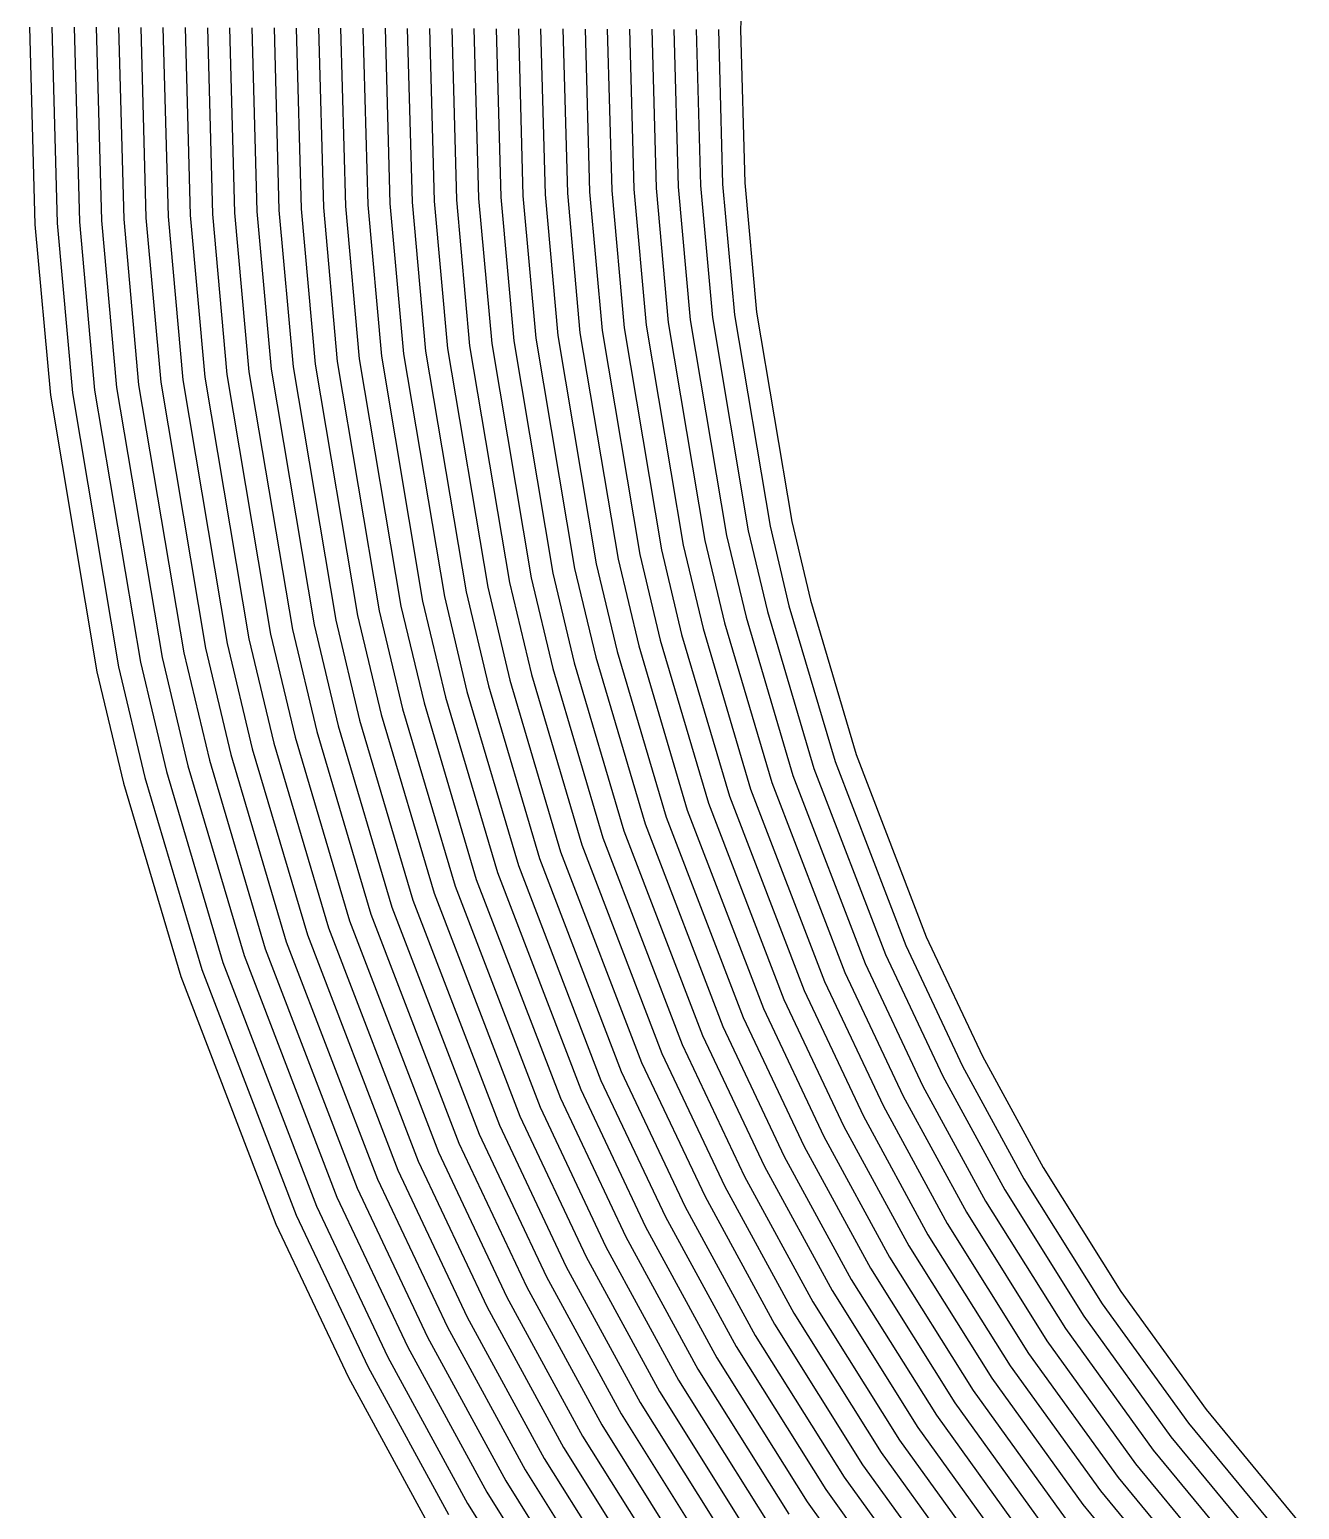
# Model space of a CAD drawing. Header units: metres. Extents: x -19 to 19, y -19.6 to 19.6.
# Drawn here: x -18.982 to -17.267, y -7.215 to -5.217 of the extents above; entities that cross this region are included whole.
import ezdxf

# ---------------------------------------------------------------- set-up
doc = ezdxf.new("R2010")
doc.units = ezdxf.units.M

msp = doc.modelspace()

# ---------------------------------------------------------------- linework, layer by layer
for p, q in [((-18.015767, -5.048474, 0.585988), (-18.0216, -5.216824, 0.579401)), ((-18.982053, -5.213302, 0.579585), (-18.974776, -5.479925, 0.568736)), ((-18.952039, -5.213412, 0.579579), (-18.944813, -5.478169, 0.568807)), ((-18.922025, -5.213522, 0.579573), (-18.91485, -5.476412, 0.568878)), ((-18.89201, -5.213632, 0.579567), (-18.884886, -5.474656, 0.568949)), ((-18.861996, -5.213742, 0.579562), (-18.854923, -5.4729, 0.56902)), ((-18.831982, -5.213852, 0.579556), (-18.82496, -5.471144, 0.569091)), ((-18.801968, -5.213962, 0.57955), (-18.794997, -5.469387, 0.569162)), ((-18.771954, -5.214072, 0.579544), (-18.765033, -5.467631, 0.569233)), ((-18.74194, -5.214182, 0.579539), (-18.73507, -5.465875, 0.569304)), ((-18.711925, -5.214292, 0.579533), (-18.705107, -5.464119, 0.569375)), ((-18.681911, -5.214402, 0.579527), (-18.675144, -5.462362, 0.569446)), ((-18.651897, -5.214512, 0.579521), (-18.645181, -5.460606, 0.569517)), ((-18.621883, -5.214622, 0.579516), (-18.615217, -5.45885, 0.569588)), ((-18.591869, -5.214733, 0.57951), (-18.585254, -5.457093, 0.569659)), ((-18.561855, -5.214843, 0.579504), (-18.555291, -5.455337, 0.56973)), ((-18.531841, -5.214953, 0.579498), (-18.525328, -5.453581, 0.569801)), ((-18.501826, -5.215063, 0.579493), (-18.495364, -5.451825, 0.569872)), ((-18.471812, -5.215173, 0.579487), (-18.465401, -5.450068, 0.569942)), ((-18.441798, -5.215283, 0.579481), (-18.435438, -5.448312, 0.570013)), ((-18.411784, -5.215393, 0.579475), (-18.405475, -5.446556, 0.570084)), ((-18.38177, -5.215503, 0.57947), (-18.375512, -5.4448, 0.570155)), ((-18.351756, -5.215613, 0.579464), (-18.345548, -5.443043, 0.570226)), ((-18.321741, -5.215723, 0.579458), (-18.315585, -5.441287, 0.570297)), ((-18.291727, -5.215833, 0.579452), (-18.285622, -5.439531, 0.570368)), ((-18.261713, -5.215943, 0.579447), (-18.255659, -5.437774, 0.570439)), ((-18.231699, -5.216053, 0.579441), (-18.225695, -5.436018, 0.57051)), ((-18.201685, -5.216164, 0.579435), (-18.195732, -5.434262, 0.570581)), ((-18.171671, -5.216274, 0.579429), (-18.165769, -5.432506, 0.570652)), ((-18.141656, -5.216384, 0.579424), (-18.135806, -5.430749, 0.570723)), ((-18.111642, -5.216494, 0.579418), (-18.105843, -5.428993, 0.570794)), ((-18.081628, -5.216604, 0.579412), (-18.075879, -5.427237, 0.570865)), ((-18.051614, -5.216714, 0.579406), (-18.045916, -5.42548, 0.570936)), ((-18.0216, -5.216824, 0.579401), (-18.015953, -5.423724, 0.571007)), ((-18.225695, -5.436018, 0.57051), (-18.20882, -5.623008, 0.56264)), ((-18.195732, -5.434262, 0.570581), (-18.179014, -5.619502, 0.562787)), ((-18.165769, -5.432506, 0.570652), (-18.149209, -5.615996, 0.562934)), ((-18.135806, -5.430749, 0.570723), (-18.119404, -5.61249, 0.563081)), ((-18.105843, -5.428993, 0.570794), (-18.089599, -5.608984, 0.563228)), ((-18.075879, -5.427237, 0.570865), (-18.059793, -5.605478, 0.563375)), ((-18.045916, -5.42548, 0.570936), (-18.029988, -5.601972, 0.563522)), ((-18.015953, -5.423724, 0.571007), (-18.000183, -5.598466, 0.56367)), ((-18.555291, -5.455337, 0.56973), (-18.536678, -5.661575, 0.561021)), ((-18.525328, -5.453581, 0.569801), (-18.506873, -5.658069, 0.561168)), ((-18.495364, -5.451825, 0.569872), (-18.477067, -5.654563, 0.561315)), ((-18.465401, -5.450068, 0.569942), (-18.447262, -5.651057, 0.561463)), ((-18.435438, -5.448312, 0.570013), (-18.417457, -5.64755, 0.56161)), ((-18.405475, -5.446556, 0.570084), (-18.387652, -5.644044, 0.561757)), ((-18.375512, -5.4448, 0.570155), (-18.357846, -5.640538, 0.561904)), ((-18.345548, -5.443043, 0.570226), (-18.328041, -5.637032, 0.562051)), ((-18.315585, -5.441287, 0.570297), (-18.298236, -5.633526, 0.562198)), ((-18.285622, -5.439531, 0.570368), (-18.26843, -5.63002, 0.562345)), ((-18.255659, -5.437774, 0.570439), (-18.238625, -5.626514, 0.562493)), ((-18.91485, -5.476412, 0.568878), (-18.894341, -5.703648, 0.559256)), ((-18.884886, -5.474656, 0.568949), (-18.864536, -5.700141, 0.559403)), ((-18.854923, -5.4729, 0.56902), (-18.834731, -5.696635, 0.55955)), ((-18.82496, -5.471144, 0.569091), (-18.804926, -5.693129, 0.559697)), ((-18.794997, -5.469387, 0.569162), (-18.77512, -5.689623, 0.559844)), ((-18.765033, -5.467631, 0.569233), (-18.745315, -5.686117, 0.559991)), ((-18.73507, -5.465875, 0.569304), (-18.71551, -5.682611, 0.560138)), ((-18.705107, -5.464119, 0.569375), (-18.685704, -5.679105, 0.560286)), ((-18.675144, -5.462362, 0.569446), (-18.655899, -5.675599, 0.560433)), ((-18.645181, -5.460606, 0.569517), (-18.626094, -5.672093, 0.56058)), ((-18.615217, -5.45885, 0.569588), (-18.596289, -5.668587, 0.560727)), ((-18.585254, -5.457093, 0.569659), (-18.566483, -5.665081, 0.560874)), ((-18.974776, -5.479925, 0.568736), (-18.953952, -5.71066, 0.558961)), ((-18.944813, -5.478169, 0.568807), (-18.924147, -5.707154, 0.559109)), ((-18.149209, -5.615996, 0.562934), (-18.099198, -5.912959, 0.55002)), ((-18.119404, -5.61249, 0.563081), (-18.069869, -5.906624, 0.550303)), ((-18.089599, -5.608984, 0.563228), (-18.040541, -5.900289, 0.550585)), ((-18.059793, -5.605478, 0.563375), (-18.011212, -5.893954, 0.550868)), ((-18.029988, -5.601972, 0.563522), (-17.981883, -5.887619, 0.55115)), ((-18.000183, -5.598466, 0.56367), (-17.952554, -5.881284, 0.551433)), ((-18.298236, -5.633526, 0.562198), (-18.245842, -5.944633, 0.548608)), ((-18.26843, -5.63002, 0.562345), (-18.216514, -5.938298, 0.54889)), ((-18.238625, -5.626514, 0.562493), (-18.187185, -5.931963, 0.549173)), ((-18.20882, -5.623008, 0.56264), (-18.157856, -5.925628, 0.549455)), ((-18.179014, -5.619502, 0.562787), (-18.128527, -5.919293, 0.549738)), ((-18.477067, -5.654563, 0.561315), (-18.421815, -5.982642, 0.546912)), ((-18.447262, -5.651057, 0.561463), (-18.392486, -5.976307, 0.547195)), ((-18.417457, -5.64755, 0.56161), (-18.363158, -5.969973, 0.547477)), ((-18.387652, -5.644044, 0.561757), (-18.333829, -5.963638, 0.54776)), ((-18.357846, -5.640538, 0.561904), (-18.3045, -5.957303, 0.548042)), ((-18.328041, -5.637032, 0.562051), (-18.275171, -5.950968, 0.548325)), ((-18.655899, -5.675599, 0.560433), (-18.597788, -6.020652, 0.545217)), ((-18.626094, -5.672093, 0.56058), (-18.568459, -6.014317, 0.5455)), ((-18.596289, -5.668587, 0.560727), (-18.539131, -6.007982, 0.545782)), ((-18.566483, -5.665081, 0.560874), (-18.509802, -6.001647, 0.546065)), ((-18.536678, -5.661575, 0.561021), (-18.480473, -5.995312, 0.546347)), ((-18.506873, -5.658069, 0.561168), (-18.451144, -5.988977, 0.54663)), ((-18.804926, -5.693129, 0.559697), (-18.744432, -6.052326, 0.543804)), ((-18.77512, -5.689623, 0.559844), (-18.715104, -6.045991, 0.544087)), ((-18.745315, -5.686117, 0.559991), (-18.685775, -6.039656, 0.544369)), ((-18.71551, -5.682611, 0.560138), (-18.656446, -6.033321, 0.544652)), ((-18.685704, -5.679105, 0.560286), (-18.627117, -6.026986, 0.544934)), ((-18.953952, -5.71066, 0.558961), (-18.891077, -6.084, 0.542391)), ((-18.924147, -5.707154, 0.559109), (-18.861748, -6.077665, 0.542674)), ((-18.894341, -5.703648, 0.559256), (-18.832419, -6.071331, 0.542957)), ((-18.864536, -5.700141, 0.559403), (-18.80309, -6.064996, 0.543239)), ((-18.834731, -5.696635, 0.55955), (-18.773761, -6.058661, 0.543522)), ((-18.011212, -5.893954, 0.550868), (-17.985299, -6.002664, 0.546009)), ((-17.981883, -5.887619, 0.55115), (-17.956302, -5.994938, 0.546361)), ((-17.952554, -5.881284, 0.551433), (-17.927305, -5.987213, 0.546713)), ((-18.099198, -5.912959, 0.55002), (-18.072291, -6.02584, 0.544953)), ((-18.069869, -5.906624, 0.550303), (-18.043294, -6.018114, 0.545305)), ((-18.040541, -5.900289, 0.550585), (-18.014297, -6.010389, 0.545657)), ((-18.187185, -5.931963, 0.549173), (-18.159283, -6.049016, 0.543897)), ((-18.157856, -5.925628, 0.549455), (-18.130286, -6.04129, 0.544249)), ((-18.128527, -5.919293, 0.549738), (-18.101289, -6.033565, 0.544601)), ((-18.275171, -5.950968, 0.548325), (-18.246275, -6.072192, 0.542841)), ((-18.245842, -5.944633, 0.548608), (-18.217278, -6.064467, 0.543193)), ((-18.216514, -5.938298, 0.54889), (-18.188281, -6.056741, 0.543545)), ((-18.363158, -5.969973, 0.547477), (-18.333267, -6.095368, 0.541785)), ((-18.333829, -5.963638, 0.54776), (-18.30427, -6.087643, 0.542137)), ((-18.3045, -5.957303, 0.548042), (-18.275273, -6.079917, 0.542489)), ((-18.480473, -5.995312, 0.546347), (-18.449257, -6.126269, 0.540378)), ((-18.451144, -5.988977, 0.54663), (-18.420259, -6.118544, 0.54073)), ((-18.421815, -5.982642, 0.546912), (-18.391262, -6.110819, 0.541082)), ((-18.392486, -5.976307, 0.547195), (-18.362265, -6.103093, 0.541433)), ((-17.956302, -5.994938, 0.546361), (-17.894, -6.20543, 0.536729)), ((-17.927305, -5.987213, 0.546713), (-17.865487, -6.196071, 0.53717)), ((-18.568459, -6.014317, 0.5455), (-18.536248, -6.149445, 0.539322)), ((-18.539131, -6.007982, 0.545782), (-18.507251, -6.14172, 0.539674)), ((-18.509802, -6.001647, 0.546065), (-18.478254, -6.133995, 0.540026)), ((-18.014297, -6.010389, 0.545657), (-17.951027, -6.224149, 0.535846)), ((-17.985299, -6.002664, 0.546009), (-17.922514, -6.21479, 0.536287)), ((-18.656446, -6.033321, 0.544652), (-18.62324, -6.172622, 0.538266)), ((-18.627117, -6.026986, 0.544934), (-18.594243, -6.164896, 0.538618)), ((-18.597788, -6.020652, 0.545217), (-18.565246, -6.157171, 0.53897)), ((-18.101289, -6.033565, 0.544601), (-18.036567, -6.252227, 0.534521)), ((-18.072291, -6.02584, 0.544953), (-18.008054, -6.242868, 0.534963)), ((-18.043294, -6.018114, 0.545305), (-17.97954, -6.233509, 0.535404)), ((-18.744432, -6.052326, 0.543804), (-18.710232, -6.195798, 0.53721)), ((-18.715104, -6.045991, 0.544087), (-18.681235, -6.188072, 0.537562)), ((-18.685775, -6.039656, 0.544369), (-18.652238, -6.180347, 0.537914)), ((-18.159283, -6.049016, 0.543897), (-18.093594, -6.270946, 0.533638)), ((-18.130286, -6.04129, 0.544249), (-18.065081, -6.261587, 0.53408)), ((-18.832419, -6.071331, 0.542957), (-18.797224, -6.218974, 0.536154)), ((-18.80309, -6.064996, 0.543239), (-18.768227, -6.211248, 0.536506)), ((-18.773761, -6.058661, 0.543522), (-18.73923, -6.203523, 0.536858)), ((-18.246275, -6.072192, 0.542841), (-18.179135, -6.299025, 0.532314)), ((-18.217278, -6.064467, 0.543193), (-18.150621, -6.289665, 0.532755)), ((-18.188281, -6.056741, 0.543545), (-18.122108, -6.280306, 0.533197)), ((-18.891077, -6.084, 0.542391), (-18.855219, -6.234424, 0.53545)), ((-18.861748, -6.077665, 0.542674), (-18.826222, -6.226699, 0.535802)), ((-18.333267, -6.095368, 0.541785), (-18.264675, -6.327103, 0.530989)), ((-18.30427, -6.087643, 0.542137), (-18.236162, -6.317744, 0.531431)), ((-18.275273, -6.079917, 0.542489), (-18.207648, -6.308384, 0.531872)), ((-18.391262, -6.110819, 0.541082), (-18.321702, -6.345822, 0.530106)), ((-18.362265, -6.103093, 0.541433), (-18.293188, -6.336463, 0.530548)), ((-18.478254, -6.133995, 0.540026), (-18.407242, -6.3739, 0.528782)), ((-18.449257, -6.126269, 0.540378), (-18.378729, -6.364541, 0.529223)), ((-18.420259, -6.118544, 0.54073), (-18.350215, -6.355181, 0.529665)), ((-18.536248, -6.149445, 0.539322), (-18.464269, -6.392619, 0.527899)), ((-18.507251, -6.14172, 0.539674), (-18.435756, -6.38326, 0.52834)), ((-18.62324, -6.172622, 0.538266), (-18.549809, -6.420698, 0.526574)), ((-18.594243, -6.164896, 0.538618), (-18.521296, -6.411338, 0.527016)), ((-18.565246, -6.157171, 0.53897), (-18.492783, -6.401979, 0.527457)), ((-18.710232, -6.195798, 0.53721), (-18.63535, -6.448776, 0.52525)), ((-18.681235, -6.188072, 0.537562), (-18.606836, -6.439417, 0.525691)), ((-18.652238, -6.180347, 0.537914), (-18.578323, -6.430057, 0.526133)), ((-18.768227, -6.211248, 0.536506), (-18.692377, -6.467495, 0.524367)), ((-18.73923, -6.203523, 0.536858), (-18.663863, -6.458135, 0.524808)), ((-17.922514, -6.21479, 0.536287), (-17.826016, -6.466173, 0.524322)), ((-17.894, -6.20543, 0.536729), (-17.798575, -6.454044, 0.524936)), ((-17.865487, -6.196071, 0.53717), (-17.771133, -6.441914, 0.52555)), ((-18.855219, -6.234424, 0.53545), (-18.777917, -6.495573, 0.523042)), ((-18.826222, -6.226699, 0.535802), (-18.749404, -6.486214, 0.523484)), ((-18.797224, -6.218974, 0.536154), (-18.72089, -6.476854, 0.523925)), ((-17.97954, -6.233509, 0.535404), (-17.880899, -6.490431, 0.523109)), ((-17.951027, -6.224149, 0.535846), (-17.853457, -6.478302, 0.523708)), ((-18.036567, -6.252227, 0.534521), (-17.935781, -6.514692, 0.521921)), ((-18.008054, -6.242868, 0.534963), (-17.90834, -6.502562, 0.522515)), ((-18.093594, -6.270946, 0.533638), (-17.990664, -6.538952, 0.520733)), ((-18.065081, -6.261587, 0.53408), (-17.963223, -6.526822, 0.521327)), ((-18.150621, -6.289665, 0.532755), (-18.045547, -6.563212, 0.519545)), ((-18.122108, -6.280306, 0.533197), (-18.018106, -6.551082, 0.520139)), ((-18.207648, -6.308384, 0.531872), (-18.10043, -6.587472, 0.518357)), ((-18.179135, -6.299025, 0.532314), (-18.072988, -6.575342, 0.518951)), ((-18.264675, -6.327103, 0.530989), (-18.155312, -6.611732, 0.517169)), ((-18.236162, -6.317744, 0.531431), (-18.127871, -6.599602, 0.517763)), ((-18.350215, -6.355181, 0.529665), (-18.237637, -6.648122, 0.515387)), ((-18.321702, -6.345822, 0.530106), (-18.210195, -6.635992, 0.515981)), ((-18.293188, -6.336463, 0.530548), (-18.182754, -6.623862, 0.516575)), ((-18.407242, -6.3739, 0.528782), (-18.292519, -6.672382, 0.514199)), ((-18.378729, -6.364541, 0.529223), (-18.265078, -6.660252, 0.514793)), ((-18.464269, -6.392619, 0.527899), (-18.347402, -6.696642, 0.51301)), ((-18.435756, -6.38326, 0.52834), (-18.319961, -6.684512, 0.513604)), ((-18.521296, -6.411338, 0.527016), (-18.402285, -6.720902, 0.511822)), ((-18.492783, -6.401979, 0.527457), (-18.374843, -6.708772, 0.512416)), ((-18.578323, -6.430057, 0.526133), (-18.457168, -6.745162, 0.510634)), ((-18.549809, -6.420698, 0.526574), (-18.429726, -6.733032, 0.511228)), ((-18.63535, -6.448776, 0.52525), (-18.51205, -6.769423, 0.509446)), ((-18.606836, -6.439417, 0.525691), (-18.484609, -6.757293, 0.51004)), ((-17.798575, -6.454044, 0.524936), (-17.72174, -6.616767, 0.517035)), ((-17.771133, -6.441914, 0.52555), (-17.694974, -6.603207, 0.517719)), ((-18.692377, -6.467495, 0.524367), (-18.566933, -6.793683, 0.508258)), ((-18.663863, -6.458135, 0.524808), (-18.539492, -6.781553, 0.508852)), ((-17.826016, -6.466173, 0.524322), (-17.748506, -6.630327, 0.516352)), ((-18.777917, -6.495573, 0.523042), (-18.649257, -6.830073, 0.506476)), ((-18.749404, -6.486214, 0.523484), (-18.621816, -6.817943, 0.50707)), ((-18.72089, -6.476854, 0.523925), (-18.594374, -6.805813, 0.507664)), ((-17.880899, -6.490431, 0.523109), (-17.802037, -6.657447, 0.514985)), ((-17.853457, -6.478302, 0.523708), (-17.775272, -6.643887, 0.515669)), ((-17.935781, -6.514692, 0.521921), (-17.855569, -6.684566, 0.513618)), ((-17.90834, -6.502562, 0.522515), (-17.828803, -6.671006, 0.514302)), ((-17.963223, -6.526822, 0.521327), (-17.882335, -6.698126, 0.512935)), ((-18.018106, -6.551082, 0.520139), (-17.935866, -6.725246, 0.511568)), ((-17.990664, -6.538952, 0.520733), (-17.909101, -6.711686, 0.512251)), ((-18.072988, -6.575342, 0.518951), (-17.989398, -6.752365, 0.510201)), ((-18.045547, -6.563212, 0.519545), (-17.962632, -6.738805, 0.510885)), ((-18.10043, -6.587472, 0.518357), (-18.016164, -6.765925, 0.509518)), ((-18.155312, -6.611732, 0.517169), (-18.069696, -6.793045, 0.508151)), ((-18.127871, -6.599602, 0.517763), (-18.04293, -6.779485, 0.508834)), ((-17.694974, -6.603207, 0.517719), (-17.613021, -6.75369, 0.510255)), ((-18.182754, -6.623862, 0.516575), (-18.096461, -6.806604, 0.507467)), ((-17.748506, -6.630327, 0.516352), (-17.664852, -6.783931, 0.508694)), ((-17.72174, -6.616767, 0.517035), (-17.638936, -6.76881, 0.509474)), ((-18.237637, -6.648122, 0.515387), (-18.149993, -6.833724, 0.506101)), ((-18.210195, -6.635992, 0.515981), (-18.123227, -6.820164, 0.506784)), ((-17.775272, -6.643887, 0.515669), (-17.690767, -6.799051, 0.507914)), ((-18.292519, -6.672382, 0.514199), (-18.203525, -6.860844, 0.504734)), ((-18.265078, -6.660252, 0.514793), (-18.176759, -6.847284, 0.505417)), ((-17.828803, -6.671006, 0.514302), (-17.742597, -6.829293, 0.506353)), ((-17.802037, -6.657447, 0.514985), (-17.716682, -6.814172, 0.507133)), ((-18.319961, -6.684512, 0.513604), (-18.23029, -6.874403, 0.50405)), ((-17.855569, -6.684566, 0.513618), (-17.768513, -6.844413, 0.505573)), ((-18.374843, -6.708772, 0.512416), (-18.283822, -6.901523, 0.502683)), ((-18.347402, -6.696642, 0.51301), (-18.257056, -6.887963, 0.503367)), ((-17.909101, -6.711686, 0.512251), (-17.820343, -6.874654, 0.504012)), ((-17.882335, -6.698126, 0.512935), (-17.794428, -6.859534, 0.504793)), ((-18.429726, -6.733032, 0.511228), (-18.337354, -6.928643, 0.501317)), ((-18.402285, -6.720902, 0.511822), (-18.310588, -6.915083, 0.502)), ((-17.935866, -6.725246, 0.511568), (-17.846259, -6.889775, 0.503232)), ((-18.457168, -6.745162, 0.510634), (-18.364119, -6.942202, 0.500633)), ((-17.989398, -6.752365, 0.510201), (-17.898089, -6.920016, 0.501671)), ((-17.962632, -6.738805, 0.510885), (-17.872174, -6.904896, 0.502452)), ((-17.613021, -6.75369, 0.510255), (-17.508088, -6.921098, 0.501785)), ((-18.51205, -6.769423, 0.509446), (-18.417651, -6.969322, 0.499266)), ((-18.484609, -6.757293, 0.51004), (-18.390885, -6.955762, 0.49995)), ((-18.016164, -6.765925, 0.509518), (-17.924004, -6.935137, 0.500891)), ((-17.638936, -6.76881, 0.509474), (-17.532999, -6.93782, 0.5009)), ((-18.566933, -6.793683, 0.508258), (-18.471183, -6.996441, 0.497899)), ((-18.539492, -6.781553, 0.508852), (-18.444417, -6.982882, 0.498583)), ((-18.069696, -6.793045, 0.508151), (-17.975835, -6.965378, 0.49933)), ((-18.04293, -6.779485, 0.508834), (-17.94992, -6.950257, 0.500111)), ((-17.664852, -6.783931, 0.508694), (-17.557909, -6.954543, 0.500014)), ((-18.594374, -6.805813, 0.507664), (-18.497949, -7.010001, 0.497216)), ((-18.096461, -6.806604, 0.507467), (-18.00175, -6.980498, 0.49855)), ((-17.716682, -6.814172, 0.507133), (-17.60773, -6.987988, 0.498243)), ((-17.690767, -6.799051, 0.507914), (-17.582819, -6.971265, 0.499129)), ((-18.649257, -6.830073, 0.506476), (-18.55148, -7.037121, 0.495849)), ((-18.621816, -6.817943, 0.50707), (-18.524714, -7.023561, 0.496532)), ((-18.149993, -6.833724, 0.506101), (-18.053581, -7.01074, 0.49699)), ((-18.123227, -6.820164, 0.506784), (-18.027665, -6.995619, 0.49777)), ((-17.742597, -6.829293, 0.506353), (-17.63264, -7.004711, 0.497358)), ((-18.176759, -6.847284, 0.505417), (-18.079496, -7.02586, 0.496209)), ((-17.768513, -6.844413, 0.505573), (-17.65755, -7.021433, 0.496472)), ((-18.23029, -6.874403, 0.50405), (-18.131326, -7.056101, 0.494649)), ((-18.203525, -6.860844, 0.504734), (-18.105411, -7.040981, 0.495429)), ((-17.820343, -6.874654, 0.504012), (-17.707371, -7.054878, 0.494702)), ((-17.794428, -6.859534, 0.504793), (-17.682461, -7.038156, 0.495587)), ((-18.257056, -6.887963, 0.503367), (-18.157242, -7.071222, 0.493868)), ((-17.846259, -6.889775, 0.503232), (-17.732281, -7.071601, 0.493816)), ((-18.310588, -6.915083, 0.502), (-18.209072, -7.101463, 0.492308)), ((-18.283822, -6.901523, 0.502683), (-18.183157, -7.086343, 0.493088)), ((-17.872174, -6.904896, 0.502452), (-17.757192, -7.088323, 0.492931)), ((-18.337354, -6.928643, 0.501317), (-18.234987, -7.116584, 0.491527)), ((-17.924004, -6.935137, 0.500891), (-17.807012, -7.121768, 0.49116)), ((-17.898089, -6.920016, 0.501671), (-17.782102, -7.105046, 0.492045)), ((-17.508088, -6.921098, 0.501785), (-17.392945, -7.08068, 0.493509)), ((-18.364119, -6.942202, 0.500633), (-18.260903, -7.131704, 0.490747)), ((-17.94992, -6.950257, 0.500111), (-17.831923, -7.138491, 0.490274)), ((-17.557909, -6.954543, 0.500014), (-17.440477, -7.117295, 0.491525)), ((-17.532999, -6.93782, 0.5009), (-17.416711, -7.098988, 0.492517)), ((-18.417651, -6.969322, 0.499266), (-18.312733, -7.161946, 0.489187)), ((-18.390885, -6.955762, 0.49995), (-18.286818, -7.146825, 0.489967)), ((-17.975835, -6.965378, 0.49933), (-17.856833, -7.155214, 0.489389)), ((-17.582819, -6.971265, 0.499129), (-17.464243, -7.135603, 0.490533)), ((-18.444417, -6.982882, 0.498583), (-18.338649, -7.177066, 0.488406)), ((-18.00175, -6.980498, 0.49855), (-17.881743, -7.171936, 0.488503)), ((-17.60773, -6.987988, 0.498243), (-17.488008, -7.153911, 0.489541)), ((-18.497949, -7.010001, 0.497216), (-18.390479, -7.207307, 0.486846)), ((-18.471183, -6.996441, 0.497899), (-18.364564, -7.192187, 0.487626)), ((-18.053581, -7.01074, 0.49699), (-17.931564, -7.205381, 0.486733)), ((-18.027665, -6.995619, 0.49777), (-17.906654, -7.188659, 0.487618)), ((-17.63264, -7.004711, 0.497358), (-17.511774, -7.172218, 0.488549)), ((-18.524714, -7.023561, 0.496532), (-18.416394, -7.222428, 0.486065)), ((-18.079496, -7.02586, 0.496209), (-17.956474, -7.222104, 0.485847)), ((-17.65755, -7.021433, 0.496472), (-17.53554, -7.190526, 0.487557)), ((-18.55148, -7.037121, 0.495849), (-18.44231, -7.237548, 0.485285)), ((-18.105411, -7.040981, 0.495429), (-17.981385, -7.238826, 0.484962)), ((-17.707371, -7.054878, 0.494702), (-17.583071, -7.227141, 0.485573)), ((-17.682461, -7.038156, 0.495587), (-17.559306, -7.208833, 0.486565)), ((-18.157242, -7.071222, 0.493868), (-18.031205, -7.272272, 0.483191)), ((-18.131326, -7.056101, 0.494649), (-18.006295, -7.255549, 0.484076)), ((-17.732281, -7.071601, 0.493816), (-17.606837, -7.245449, 0.484581)), ((-18.183157, -7.086343, 0.493088), (-18.056116, -7.288994, 0.482305)), ((-17.757192, -7.088323, 0.492931), (-17.630603, -7.263756, 0.48359)), ((-17.392945, -7.08068, 0.493509), (-17.266772, -7.233403, 0.485433)), ((-18.209072, -7.101463, 0.492308), (-18.081026, -7.305717, 0.48142)), ((-17.782102, -7.105046, 0.492045), (-17.654369, -7.282064, 0.482598)), ((-17.416711, -7.098988, 0.492517), (-17.289289, -7.25322, 0.484335)), ((-18.260903, -7.131704, 0.490747), (-18.130847, -7.339162, 0.479649)), ((-18.234987, -7.116584, 0.491527), (-18.105936, -7.322439, 0.480534)), ((-17.807012, -7.121768, 0.49116), (-17.678134, -7.300371, 0.481606)), ((-17.440477, -7.117295, 0.491525), (-17.311806, -7.273038, 0.483238)), ((-18.286818, -7.146825, 0.489967), (-18.155757, -7.355884, 0.478764)), ((-17.856833, -7.155214, 0.489389), (-17.725666, -7.336987, 0.479622)), ((-17.831923, -7.138491, 0.490274), (-17.7019, -7.318679, 0.480614)), ((-17.488008, -7.153911, 0.489541), (-17.35684, -7.312674, 0.481044)), ((-17.464243, -7.135603, 0.490533), (-17.334323, -7.292856, 0.482141)), ((-18.312733, -7.161946, 0.489187), (-18.180667, -7.372607, 0.477878)), ((-17.881743, -7.171936, 0.488503), (-17.749432, -7.355294, 0.47863)), ((-17.511774, -7.172218, 0.488549), (-17.379357, -7.332491, 0.479946)), ((-18.364564, -7.192187, 0.487626), (-18.230488, -7.406052, 0.476107)), ((-18.338649, -7.177066, 0.488406), (-18.205578, -7.38933, 0.476993)), ((-17.906654, -7.188659, 0.487618), (-17.773197, -7.373602, 0.477638)), ((-17.53554, -7.190526, 0.487557), (-17.401874, -7.352309, 0.478849)), ((-18.390479, -7.207307, 0.486846), (-18.255398, -7.422775, 0.475222)), ((-17.931564, -7.205381, 0.486733), (-17.796963, -7.39191, 0.476646)), ((-17.559306, -7.208833, 0.486565), (-17.424391, -7.372127, 0.477752))]:
    msp.add_line(p, q)

doc.saveas('drawing.dxf')
